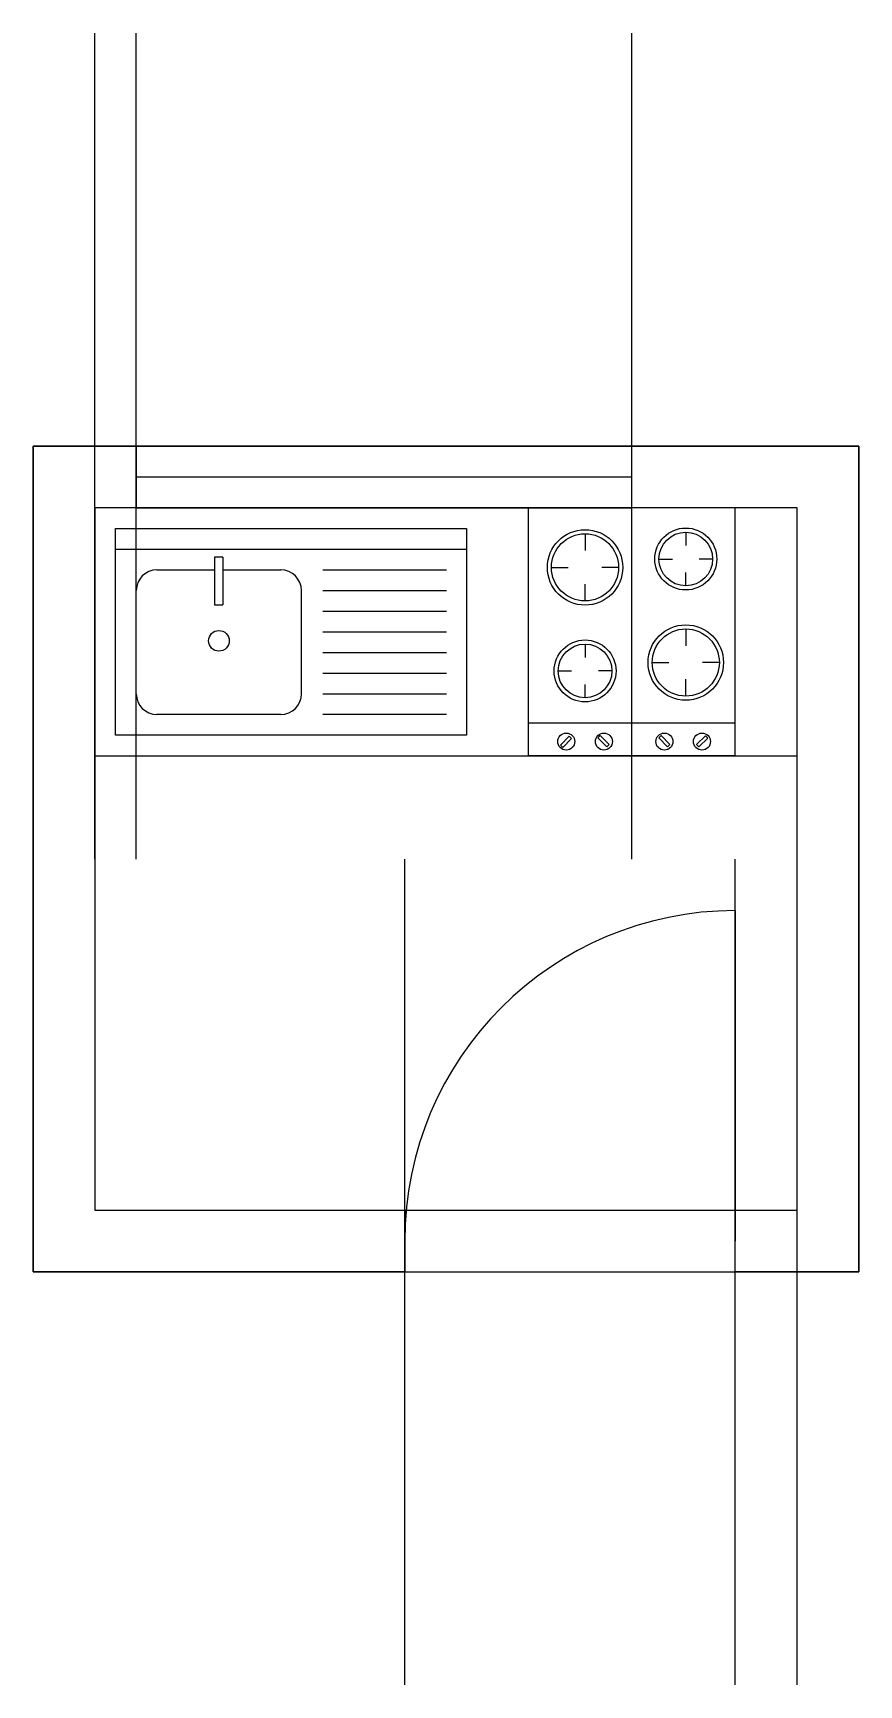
# Model space of a CAD drawing. Extents: x -1000 to 1000, y -2000 to 2000.
import ezdxf

# ---------------------------------------------------------------- set-up
doc = ezdxf.new("R2010")
doc.units = 0

msp = doc.modelspace()

# ---------------------------------------------------------------- linework, layer by layer
at = {"layer": 'Construction', "color": 150}
for points in [[(-850, 0), (-850, 2000)], [(-750, 0), (-750, 2000)], [(450, 0), (450, 2000)], [(-100, -2000), (-100, 0)], [(700, -2000), (700, 0)], [(850, -2000), (850, 0)]]:
    msp.add_lwpolyline(points, dxfattribs=at)
for points in [[(-1000, -1000), (1000, -1000), (1000, 1000), (-1000, 1000)], [(-850, -850), (850, -850), (850, 850), (-850, 850)]]:
    msp.add_lwpolyline(points, close=True, dxfattribs=at)
at = {"layer": 'Doors & Windows', "color": 7}
for points in [[(-750, 1000), (450, 1000)], [(-750, 925), (450, 925)], [(-750, 850), (450, 850)], [(700, -125), (700, -925)], [(-100, -850), (700, -850)], [(-100, -1000), (700, -1000)]]:
    msp.add_lwpolyline(points, dxfattribs=at)
msp.add_arc((700, -925), 800, 90, 180, dxfattribs=at)
at = {"layer": 'Furniture', "color": 0}
for p, q in [((700, 850), (200, 850)), ((200, 250), (200, 850)), ((200, 250), (200, 850)), ((700, 250), (700, 850)), ((-800, 300), (-800, 800)), ((-800, 800), (50, 800)), ((50, 800), (50, 300)), ((336.7, 787.4), (336.7, 746.7)), ((580.6, 791.4), (580.6, 758.9)), ((-800, 750), (50, 750)), ((-560.3, 730.7), (-560.3, 725)), ((-540.3, 730.7), (-560.3, 730.7)), ((-560.3, 725), (-560.3, 615.4)), ((-540.3, 730.7), (-540.3, 615.4)), ((515.6, 726.4), (548.1, 726.4)), ((645.6, 726.4), (613.1, 726.4)), ((-700, 700), (-560, 700)), ((-540.1, 700), (-400, 700)), ((-298.2, 700), (1.5, 700)), ((255.5, 706.1), (296.1, 706.1)), ((418, 706.1), (377.4, 706.1)), ((580.6, 661.4), (580.6, 693.9)), ((-750, 400), (-750, 650)), ((-350, 400), (-350, 650)), ((-298.2, 650), (1.5, 650)), ((336.7, 624.8), (336.7, 665.4)), ((-560.3, 615.4), (-540.3, 615.4)), ((-298.2, 600), (1.5, 600)), ((-298.2, 550), (1.5, 550)), ((336.7, 520.4), (336.7, 487.9)), ((580.6, 557), (580.6, 516.3)), ((-298.2, 500), (1.5, 500)), ((-298.2, 450), (1.5, 450)), ((271.7, 455.4), (304.2, 455.4)), ((401.8, 455.4), (369.3, 455.4)), ((499.3, 475.7), (539.9, 475.7)), ((661.9, 475.7), (621.2, 475.7)), ((-298.2, 400), (1.5, 400)), ((336.7, 390.4), (336.7, 422.9)), ((580.6, 394.4), (580.6, 435.1)), ((-400, 350), (-700, 350)), ((1.5, 350), (-298.2, 350)), ((200, 329.6), (700, 329.6)), ((50, 300), (-800, 300)), ((276.9, 276), (298.1, 297.2)), ((303.8, 291.5), (282.6, 270.3)), ((298.1, 297.2), (303.8, 291.5)), ((368, 293.1), (373.7, 298.8)), ((389.2, 271.9), (368, 293.1)), ((373.7, 298.8), (394.9, 277.5)), ((515.5, 293.1), (521.2, 298.8)), ((536.7, 271.9), (515.5, 293.1)), ((521.2, 298.8), (542.4, 277.5)), ((606.9, 277), (628.1, 298.2)), ((633.8, 292.5), (612.6, 271.3)), ((628.1, 298.2), (633.8, 292.5)), ((700, 250), (200, 250)), ((700, 250), (200, 250)), ((212.3, 250), (700, 250)), ((282.6, 270.3), (276.9, 276)), ((394.9, 277.5), (389.2, 271.9)), ((542.4, 277.5), (536.7, 271.9)), ((612.6, 271.3), (606.9, 277))]:
    msp.add_line(p, q, dxfattribs=at)
at = {"layer": 'Furniture', "color": 7}
msp.add_lwpolyline([(-850, 250), (850, 250), (850, 850), (-850, 850)], close=True, dxfattribs=at)
at = {"layer": 'Furniture', "color": 0}
for centre, radius in [((580.6, 726.4), 75), ((336.7, 706.1), 91.3), ((336.7, 706.1), 81.3), ((580.6, 726.4), 65), ((580.6, 475.7), 91.3), ((-549.9, 528.3), 25), ((336.7, 455.4), 75), ((336.7, 455.4), 65), ((580.6, 475.7), 81.3), ((291.3, 284.3), 20.6), ((382.4, 284.3), 20.6), ((528.8, 284.3), 20.6), ((619.9, 284.3), 20.6)]:
    msp.add_circle(centre, radius, dxfattribs=at)
for centre, start, end in [((-700, 650), 90, -180), ((-400, 650), 0, 90), ((-700, 400), -180, -90), ((-400, 400), -90, 0)]:
    msp.add_arc(centre, 50, start, end, dxfattribs=at)
at = {"layer": 'Walls', "color": 7}
for points in [[(-100, -1000), (-1000, -1000), (-1000, 1000), (-750, 1000), (-750, 850), (-850, 850), (-850, -850), (-100, -850)], [(700, -850), (850, -850), (850, 850), (450, 850), (450, 1000), (1000, 1000), (1000, -1000), (700, -1000)]]:
    msp.add_lwpolyline(points, close=True, dxfattribs=at)

doc.saveas('drawing.dxf')
